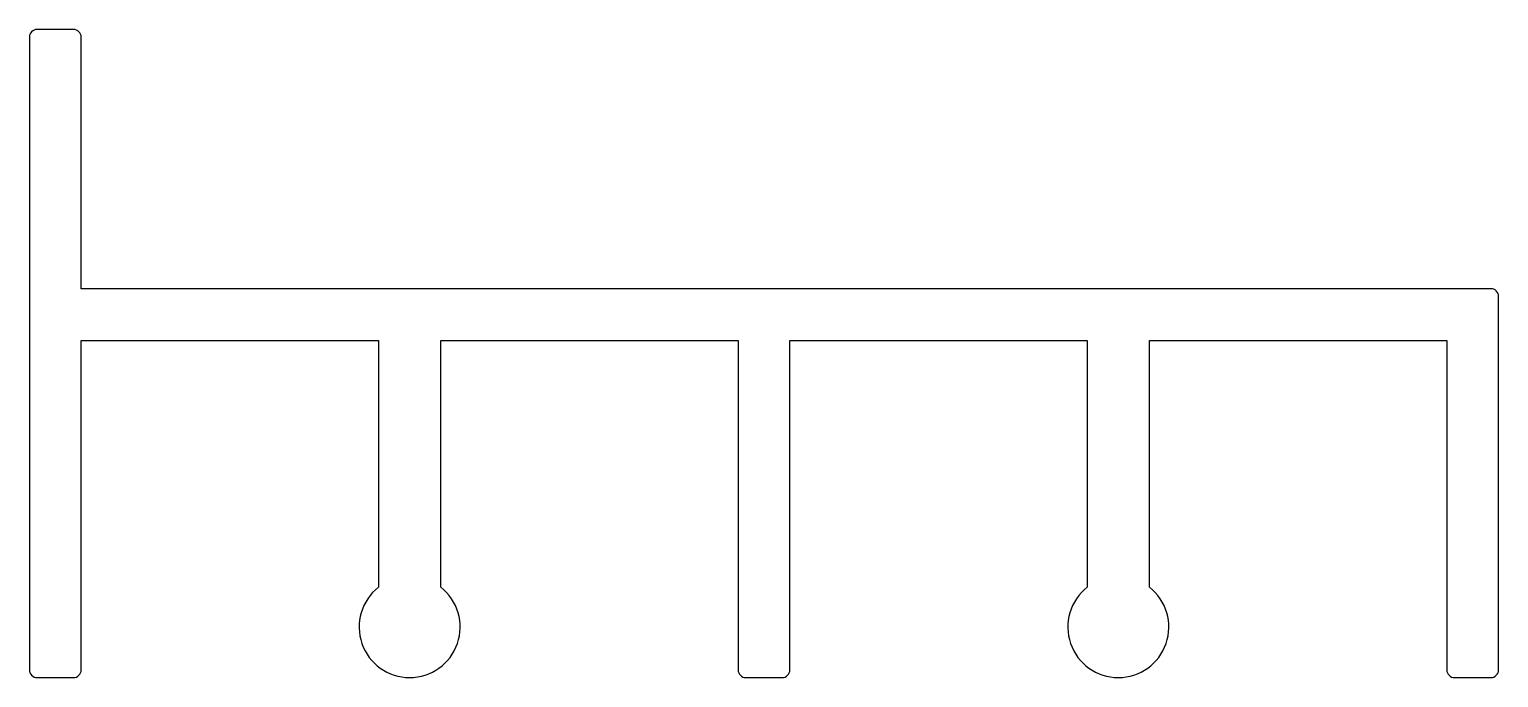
# Model space of a CAD drawing. Extents: x 131.1 to 187.8, y 206.3 to 231.3.
import ezdxf

# ---------------------------------------------------------------- set-up
doc = ezdxf.new("R2010")
doc.units = 0
doc.header["$LTSCALE"] = 15
doc.layers.get('0').update_dxf_attribs({"linetype": 'CONTINUOUS'})

msp = doc.modelspace()

# ---------------------------------------------------------------- linework, layer by layer
at = {"ltscale": 0.05}
msp.add_lwpolyline([(146.925, 219.306), (158.4, 219.306), (158.4, 206.606, 0.414214), (158.7, 206.306), (160.1, 206.306, 0.414214), (160.4, 206.606), (160.4, 219.306), (171.875, 219.306), (171.875, 209.793, 2.905869), (174.275, 209.793), (174.275, 219.306), (185.75, 219.306), (185.75, 206.606, 0.414214), (186.05, 206.306), (187.45, 206.306, 0.414214), (187.75, 206.606), (187.75, 221.006, 0.414214), (187.45, 221.306), (133.05, 221.306), (133.05, 231.006, 0.414214), (132.75, 231.306), (131.35, 231.306, 0.414214), (131.05, 231.006), (131.05, 206.606, 0.414214), (131.35, 206.306), (132.75, 206.306, 0.414214), (133.05, 206.606), (133.05, 219.306), (144.525, 219.306), (144.525, 209.793, 2.905869), (146.925, 209.793)], format="xyb", close=True, dxfattribs=at)

doc.saveas('drawing.dxf')
